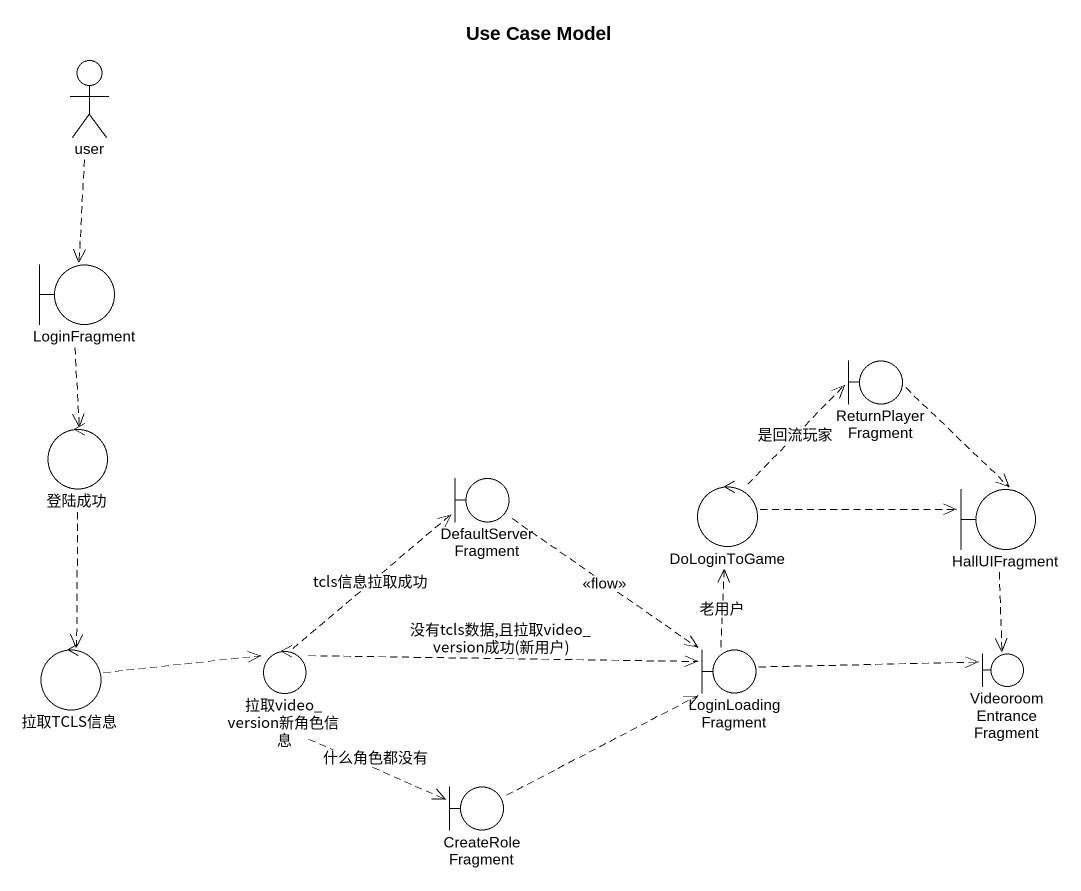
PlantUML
@startuml
title Use Case Model
actor user
boundary LoginFragment
boundary ReturnPlayerFragment
control 登陆成功
boundary DefaultServerFragment
control DoLoginToGame
boundary HallUIFragment
control 拉取TCLS信息
control 拉取video_version新角色信息
boundary LoginLoadingFragment
boundary VideoroomEntranceFragment
boundary CreateRoleFragment
user ..> LoginFragment
LoginFragment ..> 登陆成功
ReturnPlayerFragment ..> HallUIFragment
登陆成功 ..> 拉取TCLS信息
DefaultServerFragment ..> LoginLoadingFragment : <<flow>>
DoLoginToGame .up.> ReturnPlayerFragment : 是回流玩家
DoLoginToGame .right.> HallUIFragment
HallUIFragment ..> VideoroomEntranceFragment
拉取TCLS信息 .right.> 拉取video_version新角色信息
拉取video_version新角色信息 .up.> DefaultServerFragment : tcls信息拉取成功
拉取video_version新角色信息 .right.> LoginLoadingFragment : 没有tcls数据,且拉取video_version成功(新用户)
拉取video_version新角色信息 ..> CreateRoleFragment : 什么角色都没有
LoginLoadingFragment .up.> DoLoginToGame : 老用户
LoginLoadingFragment .right.> VideoroomEntranceFragment
CreateRoleFragment .right.> LoginLoadingFragment
@enduml
